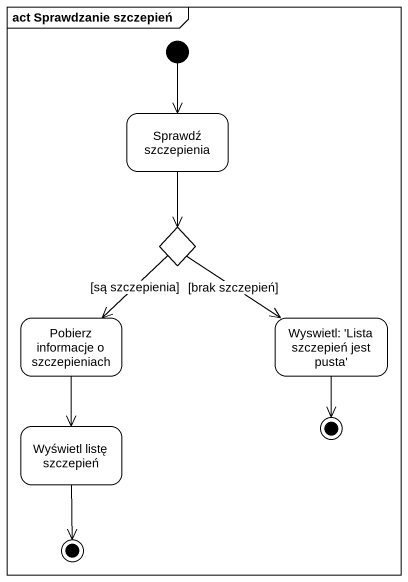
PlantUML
@startuml
mainframe act Sprawdzanie szczepień
hide empty description
state "Sprawdź szczepienia" as Sprawdź_szczepienia
state choice1 <<choice>> #FFFFFF
state "Pobierz informacje o szczepieniach" as Pobierz_informacje_o
state "Wyswietl: 'Lista szczepień jest pusta'" as Wyswietl_Lista_szczepień
state "Wyświetl listę szczepień" as Wyświetl_listę_szczepień
state final1 <<end>> #FFFFFF
state final2 <<end>> #FFFFFF
[*] --> Sprawdź_szczepienia
Sprawdź_szczepienia --> choice1
choice1 --> Pobierz_informacje_o : [są szczepienia]
choice1 --> Wyswietl_Lista_szczepień : [brak szczepień]
Pobierz_informacje_o --> Wyświetl_listę_szczepień
Wyswietl_Lista_szczepień --> final1
Wyświetl_listę_szczepień --> final2
@enduml
